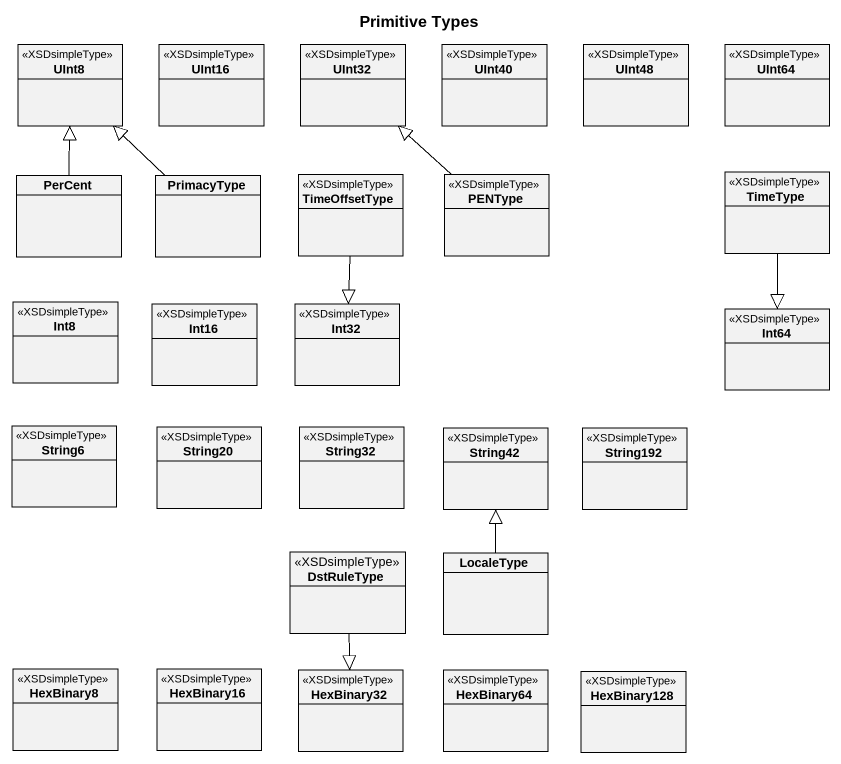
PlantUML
@startuml
title Primitive Types
hide circle
hide empty members
class UInt8 <<XSDsimpleType>>
class UInt16 <<XSDsimpleType>>
class UInt32 <<XSDsimpleType>>
class UInt40 <<XSDsimpleType>>
class UInt48 <<XSDsimpleType>>
class UInt64 <<XSDsimpleType>>
class PerCent
class PrimacyType
class TimeOffsetType <<XSDsimpleType>>
class PENType <<XSDsimpleType>>
class TimeType <<XSDsimpleType>>
class Int8 <<XSDsimpleType>>
class Int16 <<XSDsimpleType>>
class Int32 <<XSDsimpleType>>
class Int64 <<XSDsimpleType>>
class String6 <<XSDsimpleType>>
class String20 <<XSDsimpleType>>
class String32 <<XSDsimpleType>>
class String42 <<XSDsimpleType>>
class String192 <<XSDsimpleType>>
class DstRuleType <<XSDsimpleType>>
class LocaleType
class HexBinary8 <<XSDsimpleType>>
class HexBinary16 <<XSDsimpleType>>
class HexBinary32 <<XSDsimpleType>>
class HexBinary64 <<XSDsimpleType>>
class HexBinary128 <<XSDsimpleType>>
PerCent -up-|> UInt8
PrimacyType -up-|> UInt8
TimeOffsetType --|> Int32
PENType -up-|> UInt32
TimeType --|> Int64
DstRuleType --|> HexBinary32
LocaleType -up-|> String42
@enduml
